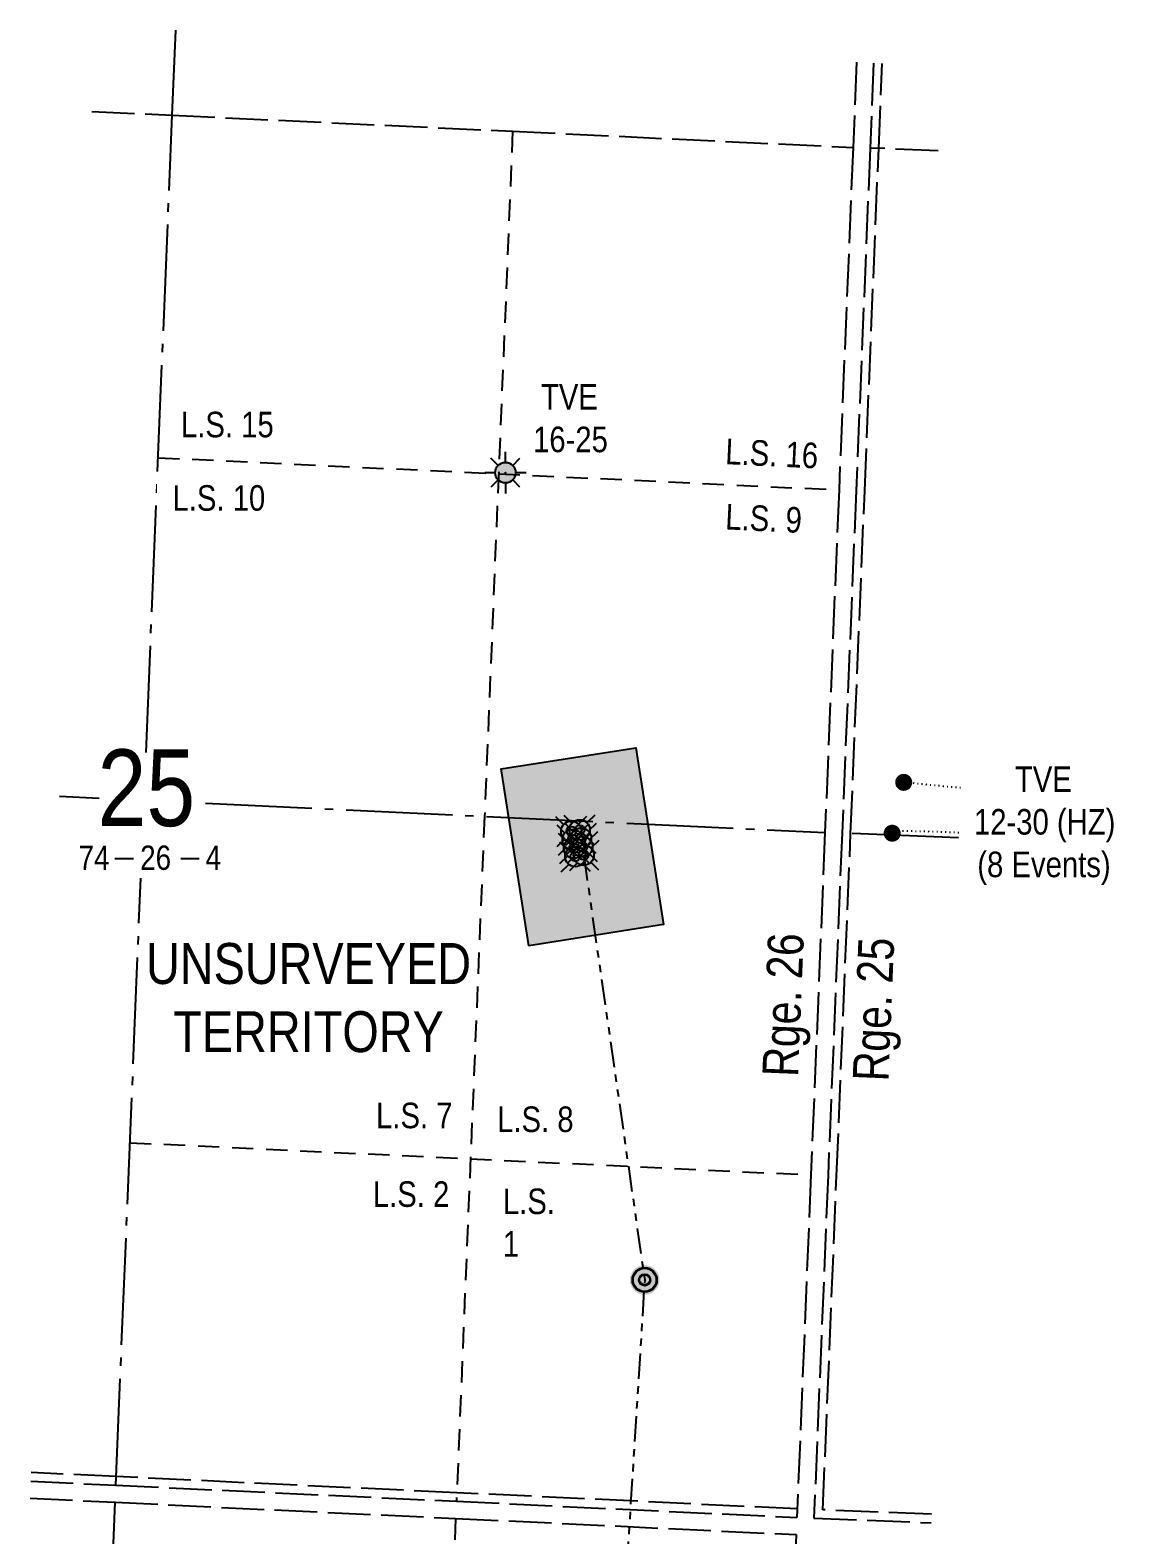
# Model space of a CAD drawing. Extents: x 318601 to 331416, y 6144887 to 6151717.
# Drawn here: x 330116 to 331397, y 6146937 to 6148703 of the extents above; entities that cross this region are included whole.
import ezdxf
from ezdxf.enums import TextEntityAlignment as Align

# ---------------------------------------------------------------- set-up
doc = ezdxf.new("R2010")
doc.units = 0
doc.header["$LTSCALE"] = 5
doc.header["$PDSIZE"] = 0.5
for name, pattern in [('foc-DOT', [1, 0.2, -0.8]), ('foc-DRILLPATH', [14.75, 6, -1.75, 1.75, -1.75, 1.75, -1.75]), ('foc-LSD', [8, 5, -3]), ('foc-QUARTERLINE', [33, 25, -3, 2, -3]), ('foc-UNSURVEYED', [12.5, 10, -2.5])]:
    doc.linetypes.add(name, pattern=pattern)
for name, color, linetype in [('10', 1, 'Continuous'), ('9', 3, 'Continuous'), ('ABADATA-DRILL', 8, 'foc-DOT'), ('ABADATA-DRILL-T', 8, 'Continuous'), ('D-TXT', 6, 'Continuous'), ('DETAIL-HZ-Existing', 8, 'foc-DOT'), ('L-MON', 1, 'Continuous'), ('L-SECLBL', 7, 'Continuous'), ('L-SECQ', 8, 'foc-QUARTERLINE'), ('L-SECTION-LSD', 7, 'foc-LSD'), ('L-UNS-T', 3, 'Continuous'), ('L-USEC', 7, 'foc-UNSURVEYED'), ('locations_90c40780-3cd0-4', 7, 'Continuous'), ('P-PDRILLPATH', 12, 'foc-DRILLPATH'), ('P-PROPOSED-H', 21, 'Continuous'), ('P-PROPOSED-T', 10, 'Continuous')]:
    doc.layers.add(name, color=color, linetype=linetype)
doc.styles.add('100L', font='ARIALN.TTF', dxfattribs={"height": 11})
doc.styles.add('80L', font='ARIALN.TTF', dxfattribs={"height": 10})
doc.styles.add('SIMPLEX', font='ARIALN.TTF')

# ---------------------------------------------------------------- blocks, each defined once
blk = doc.blocks.new('plbh')
at = {"layer": 'L-MON'}
h = blk.add_hatch(color=255, dxfattribs=at)
h.dxf.hatch_style = 1
edge = h.paths.add_edge_path()
edge.add_arc((0, 0), 1.16, 0, 360)
h = blk.add_hatch(color=256, dxfattribs=at)
h.dxf.hatch_style = 1
h.paths.add_polyline_path([(-0.96, 0, 1), (0.96, 0, 1)])
h.paths.add_polyline_path([(0.91, 0, -1), (-0.91, 0, -1)], flags=16)
h.paths.add_polyline_path([(0.45, 0, -1), (-0.45, 0, -1)], flags=0)
h = blk.add_hatch(color=256, dxfattribs=at)
h.dxf.hatch_style = 1
h.paths.add_polyline_path([(-0.45, 0, 1), (0.45, 0, 1)])
h.paths.add_polyline_path([(0.4, 0, -1), (-0.4, 0, -1)], flags=16)
at = {"layer": 'L-MON', "color": 240}
for radius in [0.96, 0.91, 0.45, 0.4]:
    blk.add_circle((0, 0), radius, dxfattribs=at)
blk = doc.blocks.new('GAS')
h = blk.add_hatch(color=255)
h.dxf.hatch_style = 1
edge = h.paths.add_edge_path()
edge.add_arc((0, 0), 0.9, 0, 360)
for p, q in [((0, 0.81), (0, 1.62)), ((-0.81, 0), (-1.62, 0)), ((-0.57, 0.57), (-1.14, 1.14)), ((0.57, 0.57), (1.14, 1.14)), ((1.62, 0), (0.81, 0)), ((-0.57, -0.57), (-1.14, -1.14)), ((0, -0.81), (0, -1.62)), ((1.14, -1.14), (0.57, -0.57))]:
    blk.add_line(p, q)
blk.add_circle((0, 0), 0.8)
blk = doc.blocks.new('L-SECLBL')
at = {"layer": '9', "color": 7}
for p, q in [((-5.08, -27.83), (-12.29, -27.83)), ((20.7, -27.83), (13.5, -27.83))]:
    blk.add_line(p, q, dxfattribs=at)
at = {"layer": '10', "color": 2, "style": 'SIMPLEX'}
blk.add_attdef('SEC', text='', height=30, dxfattribs=at).set_placement((0, 0), align=Align.MIDDLE)
at = {"layer": '10', "color": 5, "style": '80L'}
blk.add_attdef('TWP', text='', height=9.5, dxfattribs=at).set_placement((-14.43, -27.37), align=Align.MIDDLE_RIGHT)
blk.add_attdef('RGE', text='', height=9.5, dxfattribs=at).set_placement((3.62, -27.37), align=Align.MIDDLE_CENTER)
blk.add_attdef('MER', text='', height=9.5, dxfattribs=at).set_placement((23.17, -27.37), align=Align.MIDDLE_LEFT)
blk = doc.blocks.new('WC')
at = {"layer": 'L-MON'}
h = blk.add_hatch(color=255, dxfattribs=at)
h.dxf.hatch_style = 1
edge = h.paths.add_edge_path()
edge.add_arc((0, 0), 0.9, 0, 360)
at = {"layer": 'L-MON', "color": 240, "flags": 128}
for points in [[(0.52, 0.61), (1.13, 1.21)], [(-0.62, 0.5), (-1.23, 1.12)], [(-1.18, -1.18), (-0.56, -0.57)], [(1.16, -1.18), (0.56, -0.57)]]:
    blk.add_lwpolyline(points, dxfattribs=at)
at = {"layer": 'L-MON', "color": 240}
for radius in [0.8, 0.373]:
    blk.add_circle((0, 0), radius, dxfattribs=at)

msp = doc.modelspace()

# ---------------------------------------------------------------- hatches: boundary and pattern name
at = {"layer": 'DETAIL-HZ-Existing'}
h = msp.add_hatch(color=256, dxfattribs=at)
h.dxf.hatch_style = 1
edge = h.paths.add_edge_path()
edge.add_arc((331142.063, 6147819.899), 9.999, 0, 360)
h = msp.add_hatch(color=256, dxfattribs=at)
h.dxf.hatch_style = 1
edge = h.paths.add_edge_path()
edge.add_arc((331128.545, 6147760.208), 9.999, 0, 360)
at = {"layer": 'P-PROPOSED-H'}
h = msp.add_hatch(color=256, dxfattribs=at)
h.dxf.hatch_style = 1
h.paths.add_polyline_path([(330702.045, 6147628.178), (330669.423, 6147835.604), (330827.462, 6147860.459), (330860.084, 6147653.033)])

# ---------------------------------------------------------------- linework, layer by layer
at = {"layer": 'ABADATA-DRILL', "flags": 128}
for points in [[(331208.924, 6147813.515), (331207.384, 6147813.635), (331198.106, 6147814.381), (331188.922, 6147815.194), (331179.84, 6147816.073), (331170.668, 6147816.965), (331156.954, 6147818.371), (331142.037, 6147819.976)], [(331206.794, 6147760.616), (331205.288, 6147760.697), (331196.071, 6147761.19), (331186.958, 6147761.56), (331177.762, 6147761.852), (331163.977, 6147762.241), (331150.206, 6147762.498), (331144.984, 6147762.56), (331129.979, 6147762.728)]]:
    msp.add_lwpolyline(points, dxfattribs=at)
at = {"layer": 'L-SECQ'}
for p, q in [((330283.26, 6148602.908), (330287.377, 6148702.814)), ((331206.564, 6147754.895), (331079.74, 6147759.95)), ((330185.816, 6146237.918), (330216.179, 6146974.914))]:
    msp.add_line(p, q, dxfattribs=at)
at = {"layer": 'L-SECQ', "flags": 128}
for points in [[(330252.447, 6147855.122), (330283.26, 6148602.908)], [(330150.856, 6147803.654), (330197.515, 6147801.448)], [(330322.431, 6147795.54), (331049.593, 6147761.151)], [(330217.007, 6146995.012), (330246.366, 6147707.53)]]:
    msp.add_lwpolyline(points, dxfattribs=at)
at = {"layer": 'L-SECTION-LSD'}
for p, q in [((330682.918, 6148584.03), (330649.863, 6147780.055)), ((330266.696, 6148200.934), (331066.083, 6148163.152)), ((330649.863, 6147780.055), (330616.936, 6146976.075)), ((330233.57, 6147396.986), (331033.103, 6147359.146)), ((330615.985, 6146955.983), (330582.935, 6146152.008))]:
    msp.add_line(p, q, dxfattribs=at)
at = {"layer": 'L-USEC'}
for p, q in [((331086.673, 6148665.059), (331082.575, 6148565.153)), ((331106.766, 6148664.11), (331102.673, 6148564.352)), ((331112.721, 6148563.951), (331116.811, 6148663.635)), ((330188.819, 6148607.369), (330283.26, 6148602.908)), ((330283.26, 6148602.908), (330682.918, 6148584.03)), ((330682.918, 6148584.03), (331082.575, 6148565.153)), ((331082.575, 6148565.153), (331066.083, 6148163.152)), ((331102.672, 6148564.328), (331086.181, 6148162.328)), ((331096.23, 6148161.952), (331112.721, 6148563.951)), ((331182.484, 6148561.17), (331102.673, 6148564.352)), ((331066.083, 6148163.152), (331049.593, 6147761.151)), ((331086.181, 6148162.328), (331069.691, 6147760.326)), ((331079.74, 6147759.95), (331096.23, 6148161.952)), ((331049.593, 6147761.151), (331033.103, 6147359.146)), ((331069.691, 6147760.326), (331053.201, 6147358.322)), ((331063.25, 6147357.946), (331079.74, 6147759.95)), ((331033.103, 6147359.146), (331016.613, 6146957.15)), ((331053.201, 6147358.322), (331036.712, 6146956.349)), ((331047.173, 6146965.997), (331063.25, 6147357.946)), ((330217.421, 6147005.061), (330117.542, 6147009.79)), ((330617.223, 6146986.13), (330217.421, 6147005.062)), ((330117.128, 6146999.741), (330217.007, 6146995.012)), ((330217.13, 6146995.006), (330616.936, 6146976.075)), ((331017.026, 6146967.199), (330617.223, 6146986.13)), ((330116.3, 6146979.643), (330216.178, 6146974.914)), ((330216.179, 6146974.914), (330615.985, 6146955.983)), ((330616.936, 6146976.075), (331016.613, 6146957.15)), ((330615.985, 6146955.983), (331015.789, 6146937.052)), ((331036.712, 6146956.349), (331174.187, 6146950.874)), ((331174.591, 6146960.922), (331047.173, 6146965.997)), ((331015.789, 6146937.052), (331013.093, 6146871.314))]:
    msp.add_line(p, q, dxfattribs=at)
at = {"layer": 'locations_90c40780-3cd0-4'}
for p in [(330674.405, 6148183.365), (331142.029, 6147819.965), (331142.029, 6147819.965), (331129.99, 6147762.74), (331129.99, 6147762.74)]:
    msp.add_point(p, dxfattribs=at)
at = {"layer": 'P-PROPOSED-T', "flags": 128}
msp.add_lwpolyline([(330702.045, 6147628.178), (330669.423, 6147835.604), (330827.462, 6147860.459), (330860.084, 6147653.033)], close=True, dxfattribs=at)

# ---------------------------------------------------------------- block references
at = {"layer": 'ABADATA-DRILL-T', "color": 3, "xscale": 14.99826345000007, "yscale": 14.99826345000007, "zscale": 14.99826345000007}
msp.add_blockref('GAS', (330674.405, 6148183.365), dxfattribs=at)
at = {"layer": 'L-MON', "xscale": 14.99826345000003, "yscale": 14.99826345000003, "zscale": 14.99826345000003, "rotation": 90}
for p in [(330761.647, 6147764.074), (330751.769, 6147762.52), (330753.323, 6147752.643), (330763.2, 6147754.196), (330754.876, 6147742.765), (330756.429, 6147732.888), (330764.754, 6147744.319), (330766.307, 6147734.441)]:
    msp.add_blockref('WC', p, dxfattribs=at)
at = {"layer": 'L-MON', "color": 3, "xscale": 14.99826345000007, "yscale": 14.99826345000007, "zscale": 14.99826345000007}
msp.add_blockref('plbh', (330837.909, 6147235.886), dxfattribs=at)
at = {"layer": 'L-SECLBL', "color": 6, "xscale": 2.999652690000008, "yscale": 2.999652690000008, "zscale": 2.999652690000008}
msp.add_blockref('L-SECLBL', (330252.865, 6147813.573), dxfattribs=at).add_auto_attribs({'SEC': '25', 'TWP': '74', 'RGE': '26', 'MER': '4'})

# ---------------------------------------------------------------- texts
at = {"layer": 'ABADATA-DRILL-T', "insert": (330744.609, 6148287.434), "char_height": 29.99653, "attachment_point": 1, "style": '80L'}
msp.add_mtext_dynamic_manual_height_columns('\\pi-28.444;TVE\\P\\pi-37.764;16-25', width=7.23883, gutter_width=50, heights=[0], dxfattribs=at)
at = {"layer": 'D-TXT', "color": 3, "char_height": 41.9951, "attachment_point": 1, "style": '80L'}
for s, width, insert, rotation in [('Rge. 26', 168.43811, (330975.985, 6147475.456), 87.650496), ('Rge. 25', 169.12215, (331082.109, 6147470.221), 87.650539)]:
    msp.add_mtext_dynamic_manual_height_columns(s, width=width, gutter_width=47.5, heights=[0], dxfattribs=dict(at, insert=insert, rotation=rotation))
at = {"layer": 'L-UNS-T', "color": 3, "insert": (330443.245, 6147566.94), "char_height": 47.99444, "attachment_point": 5, "style": '80L'}
msp.add_mtext_dynamic_manual_height_columns('UNSURVEYED TERRITORY', width=126.41375, gutter_width=47.5, heights=[0], dxfattribs=at)

# ---------------------------------------------------------------- next in the draw order: texts
at = {"layer": 'ABADATA-DRILL-T', "insert": (331216.836, 6147838.602), "char_height": 29.99653, "attachment_point": 1, "style": '80L', "bg_fill": 3, "box_fill_scale": 1.15, "bg_fill_color": 256, "bg_fill_true_color": 256, "bg_fill_transparency": 0}
msp.add_mtext_dynamic_manual_height_columns('\\pi55.813;TVE\\P\\pi7.7082;12-30 (HZ)\\P\\pi11.647;(8 Events)', width=175.75255, gutter_width=50, heights=[0], dxfattribs=at)
at = {"layer": 'L-SECTION-LSD', "attachment_point": 1, "style": '100L', "bg_fill": 3, "box_fill_scale": 1.5, "bg_fill_color": 256, "bg_fill_transparency": 0}
for s, insert, char_height, width in [('\\pi2.7553;L.S. 15', (330290.726, 6148254.863), 29.99653, 107.78411), ('\\pi3.0213;L.S. 10', (330280.474, 6148168.695), 29.99653, 107.78411), ('L.S. 1', (330671.431, 6147343.169), 29.9965, 83.74187)]:
    msp.add_mtext(s, dxfattribs=dict(at, insert=insert, char_height=char_height, width=width))
at = {"layer": 'L-SECTION-LSD', "char_height": 29.9965, "width": 107.78411, "attachment_point": 1, "rotation": 357.294053, "style": '100L', "bg_fill": 3, "box_fill_scale": 1.5, "bg_fill_color": 256, "bg_fill_transparency": 0}
for s, insert in [('L.S. 16', (330933.501, 6148223.373)), ('L.S. 9', (330933.501, 6148146.813))]:
    msp.add_mtext(s, dxfattribs=dict(at, insert=insert))
at = {"layer": 'L-SECTION-LSD', "attachment_point": 1, "style": '100L', "bg_fill": 3, "box_fill_scale": 1.5, "bg_fill_color": 256, "bg_fill_transparency": 0}
for s, width, insert, char_height in [('\\pi2.7656;L.S. 7', 88.47872, (330519.783, 6147443.967), 29.99653), ('L.S. 8', 93.34589, (330664.647, 6147439.511), 29.9965), ('\\pi13.262;L.S. 2', 98.79076, (330505.476, 6147351.673), 29.99653)]:
    msp.add_mtext_dynamic_manual_height_columns(s, width=width, gutter_width=55, heights=[0], dxfattribs=dict(at, insert=insert, char_height=char_height))

# ---------------------------------------------------------------- next in the draw order: linework, layer by layer
at = {"layer": 'P-PDRILLPATH', "flags": 128}
msp.add_lwpolyline([(330766.307, 6147734.441), (330837.909, 6147235.886), (330722.168, 6145389.906)], dxfattribs=at)

doc.saveas('drawing.dxf')
